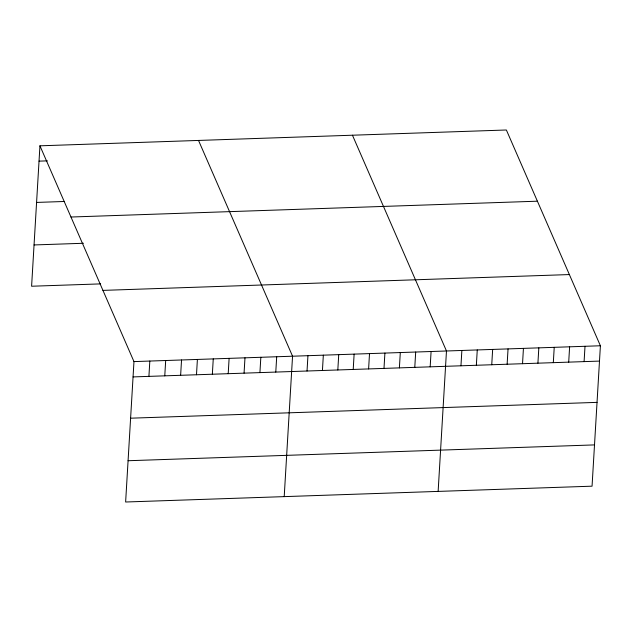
<?xml version="1.0" encoding="UTF-8"?>
<svg xmlns="http://www.w3.org/2000/svg" width="632" height="632" viewBox="0 0 632 632"><rect width="100%" height="100%" fill="white"/><g stroke="black" fill="none" stroke-linecap="round" stroke-linejoin="round"><path stroke-width="0.95" d="M39.942 145.818L133.968 361.591L125.626 502.006L592.058 486.182L600.4 345.767L506.374 129.995L39.942 145.818L31.6 286.233L100.63 283.887M148.915 376.38L149.824 361.054M164.77 375.843L165.687 360.517M180.634 375.305L181.542 359.979M196.489 374.76L197.397 359.442M212.352 374.223L213.261 358.905M228.207 373.686L229.116 358.368M244.063 373.149L244.979 357.823M259.926 372.611L260.834 357.285M275.781 372.074L276.697 356.748M284.21 496.626L292.553 356.211L198.527 140.438M307.034 371.016L307.942 355.69M322.431 370.494L323.339 355.168M337.82 369.973L338.728 354.647M353.209 369.443L354.125 354.125M368.606 368.922L369.515 353.604M383.995 368.401L384.904 353.083M399.392 367.879L400.301 352.553M414.782 367.358L415.69 352.032M430.171 366.837L431.087 351.51M438.134 491.404L446.476 350.989L352.451 135.216M460.957 365.794L461.866 350.468M476.354 365.272L477.263 349.946M491.743 364.751L492.652 349.425M507.133 364.222L508.049 348.904M522.53 363.7L523.438 348.382M537.919 363.179L538.827 347.861M553.316 362.657L554.225 347.339M568.705 362.136L569.614 346.81M584.094 361.615L585.011 346.289M39.034 161.144L47.424 160.86M36.577 202.422L64.567 201.474M70.974 217.021L537.405 201.197M34.049 244.947L83.495 243.273M102.937 290.388L569.369 274.565M133.968 361.591L600.4 345.767M133.052 376.917L599.492 361.093M130.603 418.194L597.035 402.371M128.075 460.728L594.507 444.904"/></g></svg>
